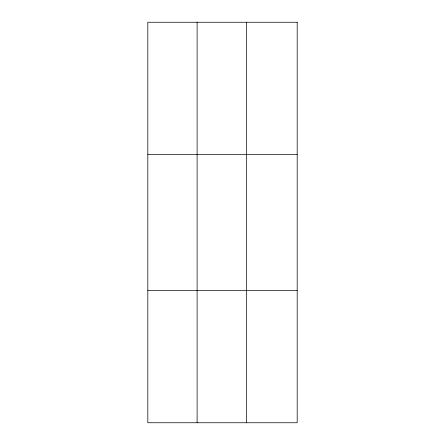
<?xml version="1.0" encoding="UTF-8"?>
<svg xmlns="http://www.w3.org/2000/svg" width="445" height="445" viewBox="0 0 445 445"><rect width="100%" height="100%" fill="white"/><g stroke="black" fill="none" stroke-linecap="round" stroke-linejoin="round"><path stroke-width="0.67" d="M197.107 422.75L197.107 22.25M246.402 422.75L246.402 22.25M147.812 154.415L297.188 154.415M147.812 290.585L297.188 290.585M297.188 22.25L297.188 422.75L147.812 422.75L147.812 22.25L297.188 22.25"/></g></svg>
